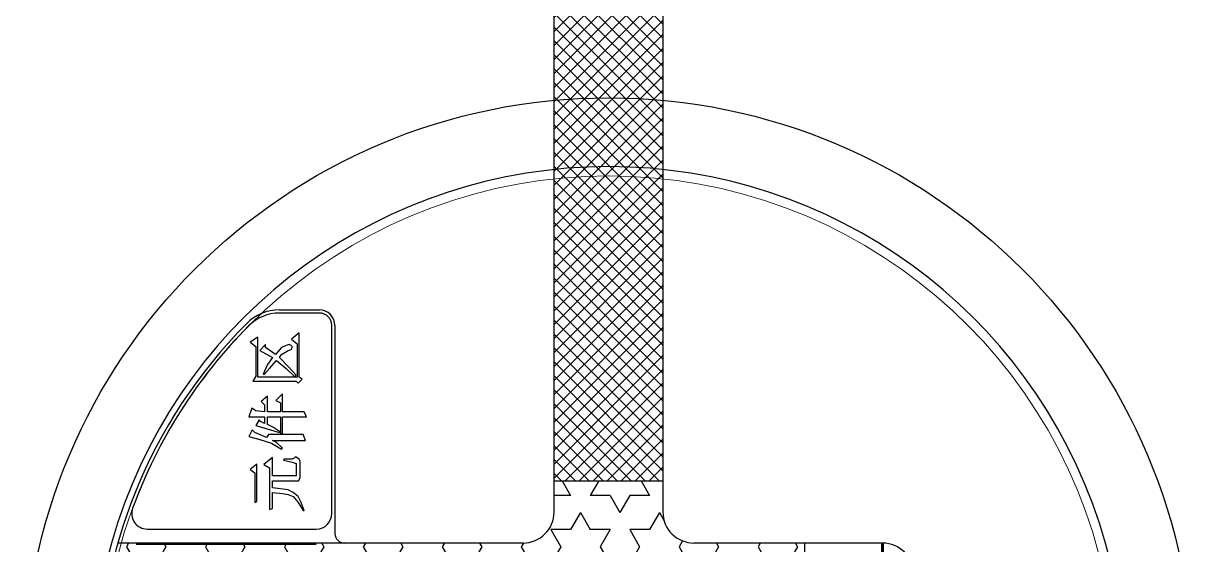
# Model space of a CAD drawing. Header units: millimetres. Extents: x 1387 to 2553, y -68 to 207.
# Drawn here: x 2471.38 to 2509.03, y 42.88 to 59.65 of the extents above; entities that cross this region are included whole.
import ezdxf

# ---------------------------------------------------------------- set-up
doc = ezdxf.new("R2010")
doc.units = ezdxf.units.MM
for name, color, linetype in [('035', 5, 'Continuous'), ('06___PRT_ALL_SURFS', 7, 'Continuous'), ('Foam', 190, 'Continuous'), ('Panel-1', 7, 'Continuous')]:
    doc.layers.add(name, color=color, linetype=linetype)

# ---------------------------------------------------------------- blocks, each defined once
blk = doc.blocks.new('ADFATTTTT')
at = {"layer": 'Panel-1'}
for p, q in [((1691.67, 310.147, 0.218), (1686.941, 313.591, 0.218)), ((1701.771, 310.147, 0.218), (1706.499, 313.591, 0.218)), ((1693.12, 309.807, 0.218), (1691.67, 310.147, 0.218)), ((1700.32, 309.807, 0.218), (1701.771, 310.147, 0.218))]:
    blk.add_line(p, q, dxfattribs=at)
at = {"layer": 'Panel-1', "elevation": 0.218}
blk.add_lwpolyline([(1700.32, 309.807), (1693.12, 309.807)], dxfattribs=at)
at = {"layer": 'Panel-1'}
blk.add_arc((1696.72, 327.017, 0.218), 16.61, 306.0678, 233.9322, dxfattribs=at)

msp = doc.modelspace()

# ---------------------------------------------------------------- hatches: boundary and pattern name
h = msp.add_hatch()
h.set_pattern_fill('STARS', color=5, scale=0.2, angle=180, style=0)
h.set_pattern_definition([(180, (4350.8007, 71.9556), (-1e-16, -1.099852), [0.635, -0.635]), (240, (4350.8007, 71.9556), (0.9524998, -0.549926), [0.635, -0.635]), (300, (4350.4832, 71.4056), (0.9524998, 0.549926), [0.635, -0.635])])
h.paths.add_polyline_path([(2474.421, 33.928), (2482.644, 33.928), (2482.884, 33.928, -0.414214), (2483.384, 33.428), (2483.384, 31.862), (2497.702, 31.862), (2497.702, 34.828), (2496.52, 34.828), (2496.52, 42.928), (2492.952, 42.928, -0.414214), (2491.952, 43.928), (2491.952, 44.928), (2488.452, 44.928), (2488.452, 43.928, -0.414214), (2487.452, 42.928), (2474.421, 42.928, 0.139791)])
at = {"layer": '035'}
h = msp.add_hatch(dxfattribs=at)
h.set_pattern_fill('ANSI37', color=2, scale=0.1, angle=360, style=0)
h.set_pattern_definition([(45, (2453.05313, -62.67384), (-0.2245064, 0.2245064), []), (135, (2453.05313, -62.67384), (-0.2245064, -0.2245064), [])])
edge = h.paths.add_edge_path()
edge.add_line((2488.452, 44.928), (2488.452, 68.814))
edge.add_spline(control_points=[(2488.452, 68.814), (2488.452, 68.88), (2488.445, 68.93), (2488.43, 68.978)], knot_values=[0, 0, 0, 0, 1, 1, 1, 1], degree=3, periodic=0)
edge.add_arc((2487.946, 68.828), 0.507, 17.233, 33.7453)
edge.add_spline(control_points=[(2488.368, 69.109), (2488.34, 69.15), (2488.307, 69.186), (2488.269, 69.218)], knot_values=[0, 0, 0, 0, 1, 1, 1, 1], degree=3, periodic=0)
edge.add_line((2488.269, 69.218), (2486.438, 70.716))
edge.add_arc((2489.278, 74.143), 4.451, 228.1799, 230.3561, ccw=False)
edge.add_spline(control_points=[(2486.31, 70.826), (2486.122, 70.995), (2485.775, 71.366), (2485.373, 72.014), (2485.097, 72.723), (2485.008, 73.224), (2484.987, 73.474)], knot_values=[0, 0, 0, 0, 0.250268, 0.500203, 0.750811, 1, 1, 1, 1], degree=3, periodic=0)
edge.add_arc((2489.326, 73.836), 4.354, 180.3206, 184.7627, ccw=False)
edge.add_line((2484.972, 73.811), (2484.972, 73.975))
edge.add_line((2484.972, 73.975), (2488.272, 73.975))
edge.add_spline(control_points=[(2488.272, 73.975), (2488.272, 73.925), (2488.28, 73.875), (2488.294, 73.828)], knot_values=[0, 0, 0, 0, 1, 1, 1, 1], degree=3, periodic=0)
edge.add_arc((2488.778, 73.978), 0.507, 197.233, 213.7453)
edge.add_spline(control_points=[(2488.357, 73.696), (2488.384, 73.656), (2488.418, 73.619), (2488.455, 73.588)], knot_values=[0, 0, 0, 0, 1, 1, 1, 1], degree=3, periodic=0)
edge.add_line((2488.455, 73.588), (2490.486, 71.926))
edge.add_arc((2487.646, 68.499), 4.451, 48.1799, 50.3561, ccw=False)
edge.add_spline(control_points=[(2490.614, 71.816), (2490.802, 71.647), (2491.15, 71.276), (2491.551, 70.628), (2491.827, 69.919), (2491.916, 69.418), (2491.937, 69.168)], knot_values=[0, 0, 0, 0, 0.250268, 0.500203, 0.750811, 1, 1, 1, 1], degree=3, periodic=0)
edge.add_arc((2487.598, 68.806), 4.354, 0.3206, 4.7627, ccw=False)
edge.add_line((2491.952, 68.831), (2491.952, 44.928))
edge.add_line((2491.952, 44.928), (2488.452, 44.928))

# ---------------------------------------------------------------- linework, layer by layer
at = {"color": 2, "linetype": 'Continuous'}
for p, q in [((2488.452, 43.928, 2.455), (2488.452, 68.831, 2.455)), ((2491.952, 68.831, 2.455), (2491.952, 43.928, 2.455)), ((2479.617, 50.428, 2.455), (2480.902, 50.428, 2.455)), ((2481.402, 49.928, 2.455), (2481.402, 43.228, 2.455)), ((2487.452, 42.928, 2.455), (2474.421, 42.928, 2.455)), ((2499.02, 42.928, 2.455), (2492.952, 42.928, 2.455)), ((2496.52, 34.828, 2.455), (2496.52, 42.928, 2.455))]:
    msp.add_line(p, q, dxfattribs=at)
at = {"color": 7, "linetype": 'Continuous'}
msp.add_line((2488.452, 44.928, 2.455), (2491.952, 44.928, 2.455), dxfattribs=at)
at = {"color": 30, "linetype": 'Continuous'}
msp.add_line((2480.802, 42.878, 2.455), (2475.002, 42.878, 2.455), dxfattribs=at)
at = {"color": 7, "const_width": 0.1, "elevation": 2.455}
msp.add_lwpolyline([(2497.826, 42.328), (2499.02, 42.328), (2499.02, 42.928)], dxfattribs=at)
at = {"color": 4, "linetype": 'Continuous'}
msp.add_circle((2490.202, 38.429, 2.674), 18.825, dxfattribs=at)
at = {"color": 2, "linetype": 'Continuous'}
for centre, radius, start, end in [((2479.617, 48.928, 2.455), 1.5, 90, 135.233), ((2480.902, 49.928, 2.455), 0.5, 0, 90), ((2490.202, 38.428, 2.455), 16.41, 135.233, 224.767), ((2487.452, 43.928, 2.455), 1, 270, 0), ((2492.952, 43.928, 2.455), 1, 180, 270), ((2481.702, 43.228, 2.455), 0.3, 180, 270), ((2499.02, 41.928, 2.455), 1, 0, 90)]:
    msp.add_arc(centre, radius, start, end, dxfattribs=at)
at = {"layer": '06___PRT_ALL_SURFS', "color": 7, "linetype": 'Continuous'}
for p, q in [((2480.902, 50.328, 2.455), (2479.617, 50.328, 2.455)), ((2481.302, 43.878, 2.455), (2481.302, 49.928, 2.455)), ((2478.915, 49.555, 2.455), (2478.671, 49.392, 2.455)), ((2478.671, 49.392, 2.455), (2478.852, 49.248, 2.455)), ((2478.915, 48.264, 2.455), (2478.915, 49.555, 2.455)), ((2480.248, 49.687, 2.455), (2480.007, 49.485, 2.455)), ((2480.007, 49.485, 2.455), (2480.185, 49.343, 2.455)), ((2480.185, 49.343, 2.455), (2480.185, 48.264, 2.455)), ((2480.248, 48.264, 2.455), (2480.248, 49.687, 2.455)), ((2478.852, 49.248, 2.455), (2478.852, 48.295, 2.455)), ((2479.169, 49.311, 2.455), (2478.979, 49.121, 2.455)), ((2478.979, 49.121, 2.455), (2479.391, 48.898, 2.455)), ((2479.169, 49.216, 2.455), (2479.169, 49.311, 2.455)), ((2479.487, 48.994, 2.455), (2479.169, 49.216, 2.455)), ((2479.677, 49.216, 2.455), (2479.487, 48.994, 2.455)), ((2479.614, 48.898, 2.455), (2479.677, 48.994, 2.455)), ((2479.836, 49.279, 2.455), (2479.677, 49.216, 2.455)), ((2479.677, 48.994, 2.455), (2479.899, 49.121, 2.455)), ((2479.931, 49.311, 2.455), (2479.836, 49.279, 2.455)), ((2479.899, 49.121, 2.455), (2479.994, 49.152, 2.455)), ((2479.994, 49.279, 2.455), (2479.931, 49.311, 2.455)), ((2480.037, 49.237, 2.455), (2479.994, 49.279, 2.455)), ((2479.994, 49.152, 2.455), (2480.037, 49.237, 2.455)), ((2479.233, 48.676, 2.455), (2479.091, 48.359, 2.455)), ((2479.391, 48.898, 2.455), (2479.233, 48.676, 2.455)), ((2479.296, 48.549, 2.455), (2479.518, 48.803, 2.455)), ((2479.518, 48.803, 2.455), (2479.836, 48.549, 2.455)), ((2479.899, 48.613, 2.455), (2479.614, 48.898, 2.455)), ((2480.153, 48.327, 2.455), (2479.899, 48.613, 2.455)), ((2478.852, 48.295, 2.455), (2478.756, 48.137, 2.455)), ((2480.185, 48.264, 2.455), (2478.915, 48.264, 2.455)), ((2479.091, 48.359, 2.455), (2479.137, 48.359, 2.455)), ((2479.137, 48.359, 2.455), (2479.296, 48.549, 2.455)), ((2479.836, 48.549, 2.455), (2480.09, 48.295, 2.455)), ((2480.09, 48.295, 2.455), (2480.121, 48.295, 2.455)), ((2480.121, 48.295, 2.455), (2480.153, 48.327, 2.455)), ((2480.217, 48.073, 2.455), (2480.344, 48.2, 2.455)), ((2480.344, 48.2, 2.455), (2480.248, 48.264, 2.455)), ((2478.756, 48.137, 2.455), (2480.153, 48.137, 2.455)), ((2480.153, 48.137, 2.455), (2480.217, 48.073, 2.455)), ((2479.233, 47.654, 2.455), (2479.024, 47.487, 2.455)), ((2479.024, 47.487, 2.455), (2479.137, 47.375, 2.455)), ((2479.233, 47.152, 2.455), (2479.233, 47.654, 2.455)), ((2479.709, 47.724, 2.455), (2479.497, 47.512, 2.455)), ((2479.497, 47.512, 2.455), (2479.645, 47.438, 2.455)), ((2479.709, 47.152, 2.455), (2479.709, 47.724, 2.455)), ((2478.731, 47.265, 2.455), (2478.629, 46.994, 2.455)), ((2478.852, 47.184, 2.455), (2478.731, 47.265, 2.455)), ((2479.137, 47.152, 2.455), (2478.852, 47.184, 2.455)), ((2479.137, 47.375, 2.455), (2479.137, 47.152, 2.455)), ((2479.645, 47.152, 2.455), (2479.233, 47.152, 2.455)), ((2479.645, 47.438, 2.455), (2479.645, 47.152, 2.455)), ((2480.407, 47.152, 2.455), (2479.709, 47.152, 2.455)), ((2480.487, 46.994, 2.455), (2480.407, 47.152, 2.455)), ((2478.629, 46.994, 2.455), (2479.137, 46.994, 2.455)), ((2478.959, 46.887, 2.455), (2478.852, 46.708, 2.455)), ((2478.852, 46.708, 2.455), (2479.614, 46.486, 2.455)), ((2479.01, 46.835, 2.455), (2478.959, 46.887, 2.455)), ((2479.137, 46.771, 2.455), (2479.01, 46.835, 2.455)), ((2479.137, 46.994, 2.455), (2479.137, 46.771, 2.455)), ((2479.233, 46.994, 2.455), (2479.645, 46.994, 2.455)), ((2479.233, 46.74, 2.455), (2479.233, 46.994, 2.455)), ((2479.423, 46.644, 2.455), (2479.233, 46.74, 2.455)), ((2479.645, 46.994, 2.455), (2479.645, 46.454, 2.455)), ((2479.709, 46.994, 2.455), (2480.487, 46.994, 2.455)), ((2479.709, 46.454, 2.455), (2479.709, 46.994, 2.455)), ((2478.735, 46.57, 2.455), (2478.629, 46.359, 2.455)), ((2478.629, 46.359, 2.455), (2478.979, 46.264, 2.455)), ((2478.82, 46.486, 2.455), (2478.735, 46.57, 2.455)), ((2479.201, 46.327, 2.455), (2478.82, 46.486, 2.455)), ((2479.264, 46.422, 2.455), (2479.201, 46.327, 2.455)), ((2480.375, 46.422, 2.455), (2479.264, 46.422, 2.455)), ((2479.614, 46.517, 2.455), (2479.423, 46.644, 2.455)), ((2479.614, 46.486, 2.455), (2479.614, 46.517, 2.455)), ((2479.645, 46.454, 2.455), (2479.709, 46.454, 2.455)), ((2480.452, 46.232, 2.455), (2480.375, 46.422, 2.455)), ((2478.979, 46.264, 2.455), (2479.36, 46.137, 2.455)), ((2479.36, 46.137, 2.455), (2479.677, 45.946, 2.455)), ((2479.391, 46.232, 2.455), (2480.452, 46.232, 2.455)), ((2479.518, 46.168, 2.455), (2479.391, 46.232, 2.455)), ((2479.709, 45.978, 2.455), (2479.518, 46.168, 2.455)), ((2479.677, 45.946, 2.455), (2479.709, 45.978, 2.455)), ((2479.391, 45.681, 2.455), (2479.115, 45.451, 2.455)), ((2479.391, 45.089, 2.455), (2479.391, 45.681, 2.455)), ((2479.772, 45.629, 2.455), (2479.741, 45.597, 2.455)), ((2479.741, 45.597, 2.455), (2480.026, 45.533, 2.455)), ((2480.026, 45.629, 2.455), (2479.772, 45.629, 2.455)), ((2480.09, 45.66, 2.455), (2480.026, 45.629, 2.455)), ((2480.134, 45.705, 2.455), (2480.09, 45.66, 2.455)), ((2480.248, 45.629, 2.455), (2480.134, 45.705, 2.455)), ((2480.28, 45.565, 2.455), (2480.248, 45.629, 2.455)), ((2480.28, 45.025, 2.455), (2480.28, 45.565, 2.455)), ((2478.883, 45.47, 2.455), (2478.673, 45.294, 2.455)), ((2478.673, 45.294, 2.455), (2478.82, 45.184, 2.455)), ((2478.82, 45.184, 2.455), (2478.82, 44.232, 2.455)), ((2478.883, 44.264, 2.455), (2478.883, 45.47, 2.455)), ((2479.115, 45.451, 2.455), (2479.296, 45.343, 2.455)), ((2479.296, 45.343, 2.455), (2479.296, 44.01, 2.455)), ((2480.026, 45.533, 2.455), (2480.153, 45.491, 2.455)), ((2480.153, 45.491, 2.455), (2480.153, 45.089, 2.455)), ((2480.153, 45.089, 2.455), (2479.391, 45.089, 2.455)), ((2479.391, 44.93, 2.455), (2480.233, 44.93, 2.455)), ((2479.391, 44.708, 2.455), (2479.391, 44.93, 2.455)), ((2480.233, 44.93, 2.455), (2480.28, 45.025, 2.455)), ((2479.899, 44.644, 2.455), (2479.391, 44.708, 2.455)), ((2479.391, 44.549, 2.455), (2479.709, 44.517, 2.455)), ((2479.391, 44.041, 2.455), (2479.391, 44.549, 2.455)), ((2479.709, 44.517, 2.455), (2479.899, 44.486, 2.455)), ((2480.058, 44.549, 2.455), (2479.899, 44.644, 2.455)), ((2479.899, 44.486, 2.455), (2480.058, 44.422, 2.455)), ((2480.217, 44.422, 2.455), (2480.058, 44.549, 2.455)), ((2478.82, 44.232, 2.455), (2478.883, 44.264, 2.455)), ((2480.058, 44.422, 2.455), (2480.217, 44.232, 2.455)), ((2480.312, 44.232, 2.455), (2480.217, 44.422, 2.455)), ((2480.217, 44.232, 2.455), (2480.375, 43.978, 2.455)), ((2480.407, 43.978, 2.455), (2480.312, 44.232, 2.455)), ((2479.296, 44.01, 2.455), (2479.391, 44.041, 2.455)), ((2480.375, 43.978, 2.455), (2480.407, 43.978, 2.455)), ((2475.361, 43.378, 2.455), (2480.802, 43.378, 2.455))]:
    msp.add_line(p, q, dxfattribs=at)
for centre, radius, start, end in [((2479.617, 48.928, 2.455), 1.4, 90, 135.233), ((2480.902, 49.928, 2.455), 0.4, 0, 90), ((2490.202, 38.428, 2.455), 16.31, 135.233, 159.8354), ((2475.361, 43.878, 2.455), 0.5, 159.8354, 270), ((2480.802, 43.878, 2.455), 0.5, 270, 0)]:
    msp.add_arc(centre, radius, start, end, dxfattribs=at)
at = {"layer": 'Foam', "lineweight": 0, "elevation": 2.455}
msp.add_lwpolyline([(2486.293, 22.289, -0.050026), (2487.086, 21.589), (2493.319, 21.589, -0.050032), (2494.113, 22.289), (2494.113, 22.469, -0.414214), (2494.613, 22.969), (2495.402, 22.969, -0.004281), (2495.488, 22.999, 6.005166), (2484.917, 22.999, -0.004281), (2485.003, 22.969), (2485.792, 22.969, -0.414214), (2486.292, 22.469), (2486.292, 22.289)], format="xyb", dxfattribs=at)

# ---------------------------------------------------------------- block references
at = {"layer": 'Panel-1'}
msp.add_blockref('ADFATTTTT', (793.482, -288.588, 2.237), dxfattribs=at)

doc.saveas('drawing.dxf')
